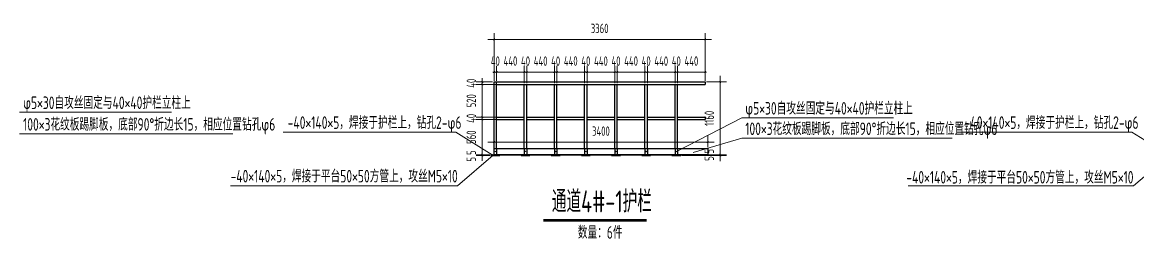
# Model space of a CAD drawing. Extents: x 498328 to 716449, y -893371 to -467753.
# Drawn here: x 565355 to 583107, y -857155 to -853703 of the extents above; entities that cross this region are included whole.
import ezdxf

# ---------------------------------------------------------------- set-up
doc = ezdxf.new("R2010")
doc.units = 0
doc.header["$LTSCALE"] = 1000
doc.header["$PDMODE"] = 35
doc.header["$PDSIZE"] = 20
doc.linetypes.add('2', pattern=[0.375, 0.25, -0.125])
doc.linetypes.add('CENTER', pattern=[2, 1.25, -0.25, 0.25, -0.25])
doc.layers.get('0').update_dxf_attribs({"linetype": 'CONTINUOUS'})
doc.layers.get('Defpoints').update_dxf_attribs({"linetype": 'CONTINUOUS'})
for name, color, linetype in [('01', 7, 'CONTINUOUS'), ('1轮廓实线层', 7, 'CONTINUOUS'), ('AXIS', 251, 'CENTER'), ('DIM', 3, 'CONTINUOUS'), ('PUB_TEXT', 7, 'CONTINUOUS'), ('SD_NAME_TOPC', 7, 'CONTINUOUS'), ('焊缝', 1, 'CONTINUOUS')]:
    doc.layers.add(name, color=color, linetype=linetype)
doc.styles.add('TSSD-REIN', font='tssdeng.shx', dxfattribs={"width": 0.7, "bigfont": 'tssdchn.shx'})
doc.styles.add('TSSD_DIMENSION', font='Tssdeng.shx', dxfattribs={"width": 0.7, "bigfont": 'hztxt.shx'})
doc.styles.add('TSSD_REIN', font='Tssdeng.shx', dxfattribs={"width": 0.7, "bigfont": 'hztxt.shx'})
doc.dimstyles.new('TSSD_100_100$0', dxfattribs={"dimtxt": 380, "dimasz": 100, "dimexe": 100, "dimexo": 250, "dimgap": 50, "dimtad": 1, "dimdec": 0, "dimzin": 0, "dimdsep": 46, "dimtxsty": 'TSSD_DIMENSION', "dimblk": 'ARCHTICK', "dimblk1": 'ARCHTICK', "dimblk2": 'ARCHTICK', "dimsah": 1, "dimcen": 0, "dimdle": 100, "dimclrt": 7, "dimadec": 0, "dimazin": 0, "dimtfac": 1, "dimtdec": 0, "dimtix": 1, "dimtmove": 2, "dimatfit": 3, "dimldrblk": 'ARCHTICK', "dimfxl": 0, "dimtolj": 1, "dimtzin": 0, "dimarcsym": 0})

# ---------------------------------------------------------------- blocks, each defined once
blk = doc.blocks.new('_ARCHTICK')
at = {"color": 0, "const_width": 0.4}
blk.add_lwpolyline([(-0.71, -0.71), (0.71, 0.71)], dxfattribs=at)
blk = doc.blocks.new('*D733')
at = {"layer": 'Defpoints', "color": 0, "transparency": 16777216}
for p in [(572676, -854695), (572860, -854655), (572904, -854695)]:
    blk.add_point(p, dxfattribs=at)
at = {"layer": 'DIM', "color": 0, "lineweight": 9, "transparency": 16777216}
for p, q in [((572840, -854655), (572576, -854655)), ((572884, -854695), (572576, -854695)), ((572676, -854655), (572676, -854635)), ((572676, -854655), (572676, -854695)), ((572676, -854695), (572676, -854715))]:
    blk.add_line(p, q, dxfattribs=at)
at = {"layer": 'DIM', "color": 0, "lineweight": 9, "transparency": 16777216, "xscale": 20, "yscale": 20, "zscale": 20}
for p, rotation in [((572676, -854655), 270), ((572676, -854695), 90)]:
    blk.add_blockref('_ARCHTICK', p, dxfattribs=dict(at, rotation=rotation))
at = {"layer": 'DIM', "color": 7, "lineweight": 20, "transparency": 16777216, "insert": (572501, -854675), "char_height": 150, "attachment_point": 5, "rotation": 90, "style": 'TSSD_DIMENSION'}
blk.add_mtext('\\A1;40', dxfattribs=at)
blk = doc.blocks.new('*D734')
at = {"layer": 'Defpoints', "color": 0, "transparency": 16777216}
for p in [(572904, -854695), (572676, -855215), (572904, -855215)]:
    blk.add_point(p, dxfattribs=at)
at = {"layer": 'DIM', "color": 0, "lineweight": 9, "transparency": 16777216}
for p, q in [((572884, -854695), (572576, -854695)), ((572676, -854595), (572676, -855315)), ((572884, -855215), (572576, -855215))]:
    blk.add_line(p, q, dxfattribs=at)
at = {"layer": 'DIM', "color": 0, "lineweight": 9, "transparency": 16777216, "xscale": 20, "yscale": 20, "zscale": 20}
for p, rotation in [((572676, -854695), 90), ((572676, -855215), 270)]:
    blk.add_blockref('_ARCHTICK', p, dxfattribs=dict(at, rotation=rotation))
at = {"layer": 'DIM', "color": 7, "lineweight": 20, "transparency": 16777216, "insert": (572501, -854955), "char_height": 150, "attachment_point": 5, "rotation": 90, "style": 'TSSD_DIMENSION'}
blk.add_mtext('\\A1;520', dxfattribs=at)
blk = doc.blocks.new('*D735')
at = {"layer": 'Defpoints', "color": 0, "transparency": 16777216}
for p in [(572676, -855255), (572904, -855215), (572904, -855255)]:
    blk.add_point(p, dxfattribs=at)
at = {"layer": 'DIM', "color": 0, "lineweight": 9, "transparency": 16777216}
for p, q in [((572884, -855215), (572576, -855215)), ((572884, -855255), (572576, -855255)), ((572676, -855215), (572676, -855195)), ((572676, -855215), (572676, -855255)), ((572676, -855255), (572676, -855275))]:
    blk.add_line(p, q, dxfattribs=at)
at = {"layer": 'DIM', "color": 0, "lineweight": 9, "transparency": 16777216, "xscale": 20, "yscale": 20, "zscale": 20}
for p, rotation in [((572676, -855215), 270), ((572676, -855255), 90)]:
    blk.add_blockref('_ARCHTICK', p, dxfattribs=dict(at, rotation=rotation))
at = {"layer": 'DIM', "color": 7, "lineweight": 20, "transparency": 16777216, "insert": (572501, -855235), "char_height": 150, "attachment_point": 5, "rotation": 90, "style": 'TSSD_DIMENSION'}
blk.add_mtext('\\A1;40', dxfattribs=at)
blk = doc.blocks.new('*D736')
at = {"layer": 'Defpoints', "color": 0, "transparency": 16777216}
for p in [(572904, -855255), (572676, -855815), (572814, -855815)]:
    blk.add_point(p, dxfattribs=at)
at = {"layer": 'DIM', "color": 0, "lineweight": 9, "transparency": 16777216}
for p, q in [((572884, -855255), (572576, -855255)), ((572676, -855155), (572676, -855915)), ((572794, -855815), (572576, -855815))]:
    blk.add_line(p, q, dxfattribs=at)
at = {"layer": 'DIM', "color": 0, "lineweight": 9, "transparency": 16777216, "xscale": 20, "yscale": 20, "zscale": 20}
for p, rotation in [((572676, -855255), 90), ((572676, -855815), 270)]:
    blk.add_blockref('_ARCHTICK', p, dxfattribs=dict(at, rotation=rotation))
at = {"layer": 'DIM', "color": 7, "lineweight": 20, "transparency": 16777216, "insert": (572501, -855535), "char_height": 150, "attachment_point": 5, "rotation": 90, "style": 'TSSD_DIMENSION'}
blk.add_mtext('\\A1;560', dxfattribs=at)
blk = doc.blocks.new('*D737')
at = {"layer": 'Defpoints', "color": 0, "transparency": 16777216}
for p in [(572676, -855820), (572814, -855815), (572814, -855820)]:
    blk.add_point(p, dxfattribs=at)
at = {"layer": 'DIM', "color": 0, "lineweight": 9, "transparency": 16777216}
for p, q in [((572794, -855815), (572576, -855815)), ((572794, -855820), (572576, -855820)), ((572676, -855815), (572676, -855795)), ((572676, -855815), (572676, -855820)), ((572676, -855820), (572676, -855840))]:
    blk.add_line(p, q, dxfattribs=at)
at = {"layer": 'DIM', "color": 0, "lineweight": 9, "transparency": 16777216, "xscale": 20, "yscale": 20, "zscale": 20}
for p, rotation in [((572676, -855815), 270), ((572676, -855820), 90)]:
    blk.add_blockref('_ARCHTICK', p, dxfattribs=dict(at, rotation=rotation))
at = {"layer": 'DIM', "color": 7, "lineweight": 20, "transparency": 16777216, "insert": (572501, -855781), "char_height": 150, "attachment_point": 5, "rotation": 90, "style": 'TSSD_DIMENSION'}
blk.add_mtext('\\A1;5', dxfattribs=at)
blk = doc.blocks.new('*D738')
at = {"layer": 'Defpoints', "color": 0, "transparency": 16777216}
for p in [(572676, -855825), (572814, -855820), (572814, -855825)]:
    blk.add_point(p, dxfattribs=at)
at = {"layer": 'DIM', "color": 0, "lineweight": 9, "transparency": 16777216}
for p, q in [((572794, -855820), (572576, -855820)), ((572794, -855825), (572576, -855825)), ((572676, -855820), (572676, -855800)), ((572676, -855820), (572676, -855825)), ((572676, -855825), (572676, -855845))]:
    blk.add_line(p, q, dxfattribs=at)
at = {"layer": 'DIM', "color": 0, "lineweight": 9, "transparency": 16777216, "xscale": 20, "yscale": 20, "zscale": 20}
for p, rotation in [((572676, -855820), 270), ((572676, -855825), 90)]:
    blk.add_blockref('_ARCHTICK', p, dxfattribs=dict(at, rotation=rotation))
at = {"layer": 'DIM', "color": 7, "lineweight": 20, "transparency": 16777216, "insert": (572501, -855887), "char_height": 150, "attachment_point": 5, "rotation": 90, "style": 'TSSD_DIMENSION'}
blk.add_mtext('\\A1;5', dxfattribs=at)
blk = doc.blocks.new('*D739')
at = {"layer": 'Defpoints', "color": 0, "transparency": 16777216}
for p in [(572904, -854497), (572864, -854655), (572904, -854655)]:
    blk.add_point(p, dxfattribs=at)
at = {"layer": 'DIM', "color": 0, "lineweight": 9, "transparency": 16777216}
for p, q in [((572864, -854497), (572844, -854497)), ((572864, -854635), (572864, -854397)), ((572864, -854497), (572904, -854497)), ((572904, -854635), (572904, -854397)), ((572904, -854497), (572924, -854497))]:
    blk.add_line(p, q, dxfattribs=at)
at = {"layer": 'DIM', "color": 0, "lineweight": 9, "transparency": 16777216, "xscale": 20, "yscale": 20, "zscale": 20}
blk.add_blockref('_ARCHTICK', (572864, -854497), dxfattribs=at)
at = {"layer": 'DIM', "color": 0, "lineweight": 9, "transparency": 16777216, "xscale": 20, "yscale": 20, "zscale": 20, "rotation": 180}
blk.add_blockref('_ARCHTICK', (572904, -854497), dxfattribs=at)
at = {"layer": 'DIM', "color": 7, "lineweight": 20, "transparency": 16777216, "insert": (572884, -854322), "char_height": 150, "attachment_point": 5, "style": 'TSSD_DIMENSION'}
blk.add_mtext('\\A1;40', dxfattribs=at)
blk = doc.blocks.new('*D740')
at = {"layer": 'Defpoints', "color": 0, "transparency": 16777216}
for p in [(573344, -854497), (572904, -854655), (573344, -854695)]:
    blk.add_point(p, dxfattribs=at)
at = {"layer": 'DIM', "color": 0, "lineweight": 9, "transparency": 16777216}
for p, q in [((572904, -854497), (572884, -854497)), ((572904, -854635), (572904, -854397)), ((572904, -854497), (573344, -854497)), ((573344, -854675), (573344, -854397)), ((573344, -854497), (573364, -854497))]:
    blk.add_line(p, q, dxfattribs=at)
at = {"layer": 'DIM', "color": 0, "lineweight": 9, "transparency": 16777216, "xscale": 20, "yscale": 20, "zscale": 20}
blk.add_blockref('_ARCHTICK', (572904, -854497), dxfattribs=at)
at = {"layer": 'DIM', "color": 0, "lineweight": 9, "transparency": 16777216, "xscale": 20, "yscale": 20, "zscale": 20, "rotation": 180}
blk.add_blockref('_ARCHTICK', (573344, -854497), dxfattribs=at)
at = {"layer": 'DIM', "color": 7, "lineweight": 20, "transparency": 16777216, "insert": (573124, -854322), "char_height": 150, "attachment_point": 5, "style": 'TSSD_DIMENSION'}
blk.add_mtext('\\A1;440', dxfattribs=at)
blk = doc.blocks.new('*D741')
at = {"layer": 'Defpoints', "color": 0, "transparency": 16777216}
for p in [(573384, -854497), (573344, -854695), (573384, -854695)]:
    blk.add_point(p, dxfattribs=at)
at = {"layer": 'DIM', "color": 0, "lineweight": 9, "transparency": 16777216}
for p, q in [((573344, -854497), (573324, -854497)), ((573344, -854675), (573344, -854397)), ((573344, -854497), (573384, -854497)), ((573384, -854675), (573384, -854397)), ((573384, -854497), (573404, -854497))]:
    blk.add_line(p, q, dxfattribs=at)
at = {"layer": 'DIM', "color": 0, "lineweight": 9, "transparency": 16777216, "xscale": 20, "yscale": 20, "zscale": 20}
blk.add_blockref('_ARCHTICK', (573344, -854497), dxfattribs=at)
at = {"layer": 'DIM', "color": 0, "lineweight": 9, "transparency": 16777216, "xscale": 20, "yscale": 20, "zscale": 20, "rotation": 180}
blk.add_blockref('_ARCHTICK', (573384, -854497), dxfattribs=at)
at = {"layer": 'DIM', "color": 7, "lineweight": 20, "transparency": 16777216, "insert": (573364, -854322), "char_height": 150, "attachment_point": 5, "style": 'TSSD_DIMENSION'}
blk.add_mtext('\\A1;40', dxfattribs=at)
blk = doc.blocks.new('*D742')
at = {"layer": 'Defpoints', "color": 0, "transparency": 16777216}
for p in [(573824, -854497), (573384, -854695), (573824, -854695)]:
    blk.add_point(p, dxfattribs=at)
at = {"layer": 'DIM', "color": 0, "lineweight": 9, "transparency": 16777216}
for p, q in [((573384, -854497), (573364, -854497)), ((573384, -854675), (573384, -854397)), ((573384, -854497), (573824, -854497)), ((573824, -854675), (573824, -854397)), ((573824, -854497), (573844, -854497))]:
    blk.add_line(p, q, dxfattribs=at)
at = {"layer": 'DIM', "color": 0, "lineweight": 9, "transparency": 16777216, "xscale": 20, "yscale": 20, "zscale": 20}
blk.add_blockref('_ARCHTICK', (573384, -854497), dxfattribs=at)
at = {"layer": 'DIM', "color": 0, "lineweight": 9, "transparency": 16777216, "xscale": 20, "yscale": 20, "zscale": 20, "rotation": 180}
blk.add_blockref('_ARCHTICK', (573824, -854497), dxfattribs=at)
at = {"layer": 'DIM', "color": 7, "lineweight": 20, "transparency": 16777216, "insert": (573604, -854322), "char_height": 150, "attachment_point": 5, "style": 'TSSD_DIMENSION'}
blk.add_mtext('\\A1;440', dxfattribs=at)
blk = doc.blocks.new('*D743')
at = {"layer": 'Defpoints', "color": 0, "transparency": 16777216}
for p in [(573864, -854497), (573824, -854695), (573864, -854695)]:
    blk.add_point(p, dxfattribs=at)
at = {"layer": 'DIM', "color": 0, "lineweight": 9, "transparency": 16777216}
for p, q in [((573824, -854497), (573804, -854497)), ((573824, -854675), (573824, -854397)), ((573824, -854497), (573864, -854497)), ((573864, -854675), (573864, -854397)), ((573864, -854497), (573884, -854497))]:
    blk.add_line(p, q, dxfattribs=at)
at = {"layer": 'DIM', "color": 0, "lineweight": 9, "transparency": 16777216, "xscale": 20, "yscale": 20, "zscale": 20}
blk.add_blockref('_ARCHTICK', (573824, -854497), dxfattribs=at)
at = {"layer": 'DIM', "color": 0, "lineweight": 9, "transparency": 16777216, "xscale": 20, "yscale": 20, "zscale": 20, "rotation": 180}
blk.add_blockref('_ARCHTICK', (573864, -854497), dxfattribs=at)
at = {"layer": 'DIM', "color": 7, "lineweight": 20, "transparency": 16777216, "insert": (573844, -854322), "char_height": 150, "attachment_point": 5, "style": 'TSSD_DIMENSION'}
blk.add_mtext('\\A1;40', dxfattribs=at)
blk = doc.blocks.new('*D744')
at = {"layer": 'Defpoints', "color": 0, "transparency": 16777216}
for p in [(574304, -854497), (573864, -854695), (574304, -854695)]:
    blk.add_point(p, dxfattribs=at)
at = {"layer": 'DIM', "color": 0, "lineweight": 9, "transparency": 16777216}
for p, q in [((573864, -854497), (573844, -854497)), ((573864, -854675), (573864, -854397)), ((573864, -854497), (574304, -854497)), ((574304, -854675), (574304, -854397)), ((574304, -854497), (574324, -854497))]:
    blk.add_line(p, q, dxfattribs=at)
at = {"layer": 'DIM', "color": 0, "lineweight": 9, "transparency": 16777216, "xscale": 20, "yscale": 20, "zscale": 20}
blk.add_blockref('_ARCHTICK', (573864, -854497), dxfattribs=at)
at = {"layer": 'DIM', "color": 0, "lineweight": 9, "transparency": 16777216, "xscale": 20, "yscale": 20, "zscale": 20, "rotation": 180}
blk.add_blockref('_ARCHTICK', (574304, -854497), dxfattribs=at)
at = {"layer": 'DIM', "color": 7, "lineweight": 20, "transparency": 16777216, "insert": (574084, -854322), "char_height": 150, "attachment_point": 5, "style": 'TSSD_DIMENSION'}
blk.add_mtext('\\A1;440', dxfattribs=at)
blk = doc.blocks.new('*D745')
at = {"layer": 'Defpoints', "color": 0, "transparency": 16777216}
for p in [(574344, -854497), (574304, -854695), (574344, -854695)]:
    blk.add_point(p, dxfattribs=at)
at = {"layer": 'DIM', "color": 0, "lineweight": 9, "transparency": 16777216}
for p, q in [((574304, -854497), (574284, -854497)), ((574304, -854675), (574304, -854397)), ((574304, -854497), (574344, -854497)), ((574344, -854675), (574344, -854397)), ((574344, -854497), (574364, -854497))]:
    blk.add_line(p, q, dxfattribs=at)
at = {"layer": 'DIM', "color": 0, "lineweight": 9, "transparency": 16777216, "xscale": 20, "yscale": 20, "zscale": 20}
blk.add_blockref('_ARCHTICK', (574304, -854497), dxfattribs=at)
at = {"layer": 'DIM', "color": 0, "lineweight": 9, "transparency": 16777216, "xscale": 20, "yscale": 20, "zscale": 20, "rotation": 180}
blk.add_blockref('_ARCHTICK', (574344, -854497), dxfattribs=at)
at = {"layer": 'DIM', "color": 7, "lineweight": 20, "transparency": 16777216, "insert": (574324, -854322), "char_height": 150, "attachment_point": 5, "style": 'TSSD_DIMENSION'}
blk.add_mtext('\\A1;40', dxfattribs=at)
blk = doc.blocks.new('*D746')
at = {"layer": 'Defpoints', "color": 0, "transparency": 16777216}
for p in [(574784, -854497), (574344, -854695), (574784, -854695)]:
    blk.add_point(p, dxfattribs=at)
at = {"layer": 'DIM', "color": 0, "lineweight": 9, "transparency": 16777216}
for p, q in [((574344, -854497), (574324, -854497)), ((574344, -854675), (574344, -854397)), ((574344, -854497), (574784, -854497)), ((574784, -854675), (574784, -854397)), ((574784, -854497), (574804, -854497))]:
    blk.add_line(p, q, dxfattribs=at)
at = {"layer": 'DIM', "color": 0, "lineweight": 9, "transparency": 16777216, "xscale": 20, "yscale": 20, "zscale": 20}
blk.add_blockref('_ARCHTICK', (574344, -854497), dxfattribs=at)
at = {"layer": 'DIM', "color": 0, "lineweight": 9, "transparency": 16777216, "xscale": 20, "yscale": 20, "zscale": 20, "rotation": 180}
blk.add_blockref('_ARCHTICK', (574784, -854497), dxfattribs=at)
at = {"layer": 'DIM', "color": 7, "lineweight": 20, "transparency": 16777216, "insert": (574564, -854322), "char_height": 150, "attachment_point": 5, "style": 'TSSD_DIMENSION'}
blk.add_mtext('\\A1;440', dxfattribs=at)
blk = doc.blocks.new('*D747')
at = {"layer": 'Defpoints', "color": 0, "transparency": 16777216}
for p in [(574824, -854497), (574784, -854695), (574824, -854695)]:
    blk.add_point(p, dxfattribs=at)
at = {"layer": 'DIM', "color": 0, "lineweight": 9, "transparency": 16777216}
for p, q in [((574784, -854497), (574764, -854497)), ((574784, -854675), (574784, -854397)), ((574784, -854497), (574824, -854497)), ((574824, -854675), (574824, -854397)), ((574824, -854497), (574844, -854497))]:
    blk.add_line(p, q, dxfattribs=at)
at = {"layer": 'DIM', "color": 0, "lineweight": 9, "transparency": 16777216, "xscale": 20, "yscale": 20, "zscale": 20}
blk.add_blockref('_ARCHTICK', (574784, -854497), dxfattribs=at)
at = {"layer": 'DIM', "color": 0, "lineweight": 9, "transparency": 16777216, "xscale": 20, "yscale": 20, "zscale": 20, "rotation": 180}
blk.add_blockref('_ARCHTICK', (574824, -854497), dxfattribs=at)
at = {"layer": 'DIM', "color": 7, "lineweight": 20, "transparency": 16777216, "insert": (574804, -854322), "char_height": 150, "attachment_point": 5, "style": 'TSSD_DIMENSION'}
blk.add_mtext('\\A1;40', dxfattribs=at)
blk = doc.blocks.new('*D748')
at = {"layer": 'Defpoints', "color": 0, "transparency": 16777216}
for p in [(575264, -854497), (574824, -854695), (575264, -854695)]:
    blk.add_point(p, dxfattribs=at)
at = {"layer": 'DIM', "color": 0, "lineweight": 9, "transparency": 16777216}
for p, q in [((574824, -854497), (574804, -854497)), ((574824, -854675), (574824, -854397)), ((574824, -854497), (575264, -854497)), ((575264, -854675), (575264, -854397)), ((575264, -854497), (575284, -854497))]:
    blk.add_line(p, q, dxfattribs=at)
at = {"layer": 'DIM', "color": 0, "lineweight": 9, "transparency": 16777216, "xscale": 20, "yscale": 20, "zscale": 20}
blk.add_blockref('_ARCHTICK', (574824, -854497), dxfattribs=at)
at = {"layer": 'DIM', "color": 0, "lineweight": 9, "transparency": 16777216, "xscale": 20, "yscale": 20, "zscale": 20, "rotation": 180}
blk.add_blockref('_ARCHTICK', (575264, -854497), dxfattribs=at)
at = {"layer": 'DIM', "color": 7, "lineweight": 20, "transparency": 16777216, "insert": (575044, -854322), "char_height": 150, "attachment_point": 5, "style": 'TSSD_DIMENSION'}
blk.add_mtext('\\A1;440', dxfattribs=at)
blk = doc.blocks.new('*D749')
at = {"layer": 'Defpoints', "color": 0, "transparency": 16777216}
for p in [(575304, -854497), (575264, -854695), (575304, -854695)]:
    blk.add_point(p, dxfattribs=at)
at = {"layer": 'DIM', "color": 0, "lineweight": 9, "transparency": 16777216}
for p, q in [((575264, -854497), (575244, -854497)), ((575264, -854675), (575264, -854397)), ((575264, -854497), (575304, -854497)), ((575304, -854675), (575304, -854397)), ((575304, -854497), (575324, -854497))]:
    blk.add_line(p, q, dxfattribs=at)
at = {"layer": 'DIM', "color": 0, "lineweight": 9, "transparency": 16777216, "xscale": 20, "yscale": 20, "zscale": 20}
blk.add_blockref('_ARCHTICK', (575264, -854497), dxfattribs=at)
at = {"layer": 'DIM', "color": 0, "lineweight": 9, "transparency": 16777216, "xscale": 20, "yscale": 20, "zscale": 20, "rotation": 180}
blk.add_blockref('_ARCHTICK', (575304, -854497), dxfattribs=at)
at = {"layer": 'DIM', "color": 7, "lineweight": 20, "transparency": 16777216, "insert": (575284, -854322), "char_height": 150, "attachment_point": 5, "style": 'TSSD_DIMENSION'}
blk.add_mtext('\\A1;40', dxfattribs=at)
blk = doc.blocks.new('*D750')
at = {"layer": 'Defpoints', "color": 0, "transparency": 16777216}
for p in [(575744, -854497), (575304, -854695), (575744, -854695)]:
    blk.add_point(p, dxfattribs=at)
at = {"layer": 'DIM', "color": 0, "lineweight": 9, "transparency": 16777216}
for p, q in [((575304, -854497), (575284, -854497)), ((575304, -854675), (575304, -854397)), ((575304, -854497), (575744, -854497)), ((575744, -854675), (575744, -854397)), ((575744, -854497), (575764, -854497))]:
    blk.add_line(p, q, dxfattribs=at)
at = {"layer": 'DIM', "color": 0, "lineweight": 9, "transparency": 16777216, "xscale": 20, "yscale": 20, "zscale": 20}
blk.add_blockref('_ARCHTICK', (575304, -854497), dxfattribs=at)
at = {"layer": 'DIM', "color": 0, "lineweight": 9, "transparency": 16777216, "xscale": 20, "yscale": 20, "zscale": 20, "rotation": 180}
blk.add_blockref('_ARCHTICK', (575744, -854497), dxfattribs=at)
at = {"layer": 'DIM', "color": 7, "lineweight": 20, "transparency": 16777216, "insert": (575524, -854322), "char_height": 150, "attachment_point": 5, "style": 'TSSD_DIMENSION'}
blk.add_mtext('\\A1;440', dxfattribs=at)
blk = doc.blocks.new('*D751')
at = {"layer": 'Defpoints', "color": 0, "transparency": 16777216}
for p in [(575784, -854497), (575744, -854695), (575784, -854695)]:
    blk.add_point(p, dxfattribs=at)
at = {"layer": 'DIM', "color": 0, "lineweight": 9, "transparency": 16777216}
for p, q in [((575744, -854497), (575724, -854497)), ((575744, -854675), (575744, -854397)), ((575744, -854497), (575784, -854497)), ((575784, -854675), (575784, -854397)), ((575784, -854497), (575804, -854497))]:
    blk.add_line(p, q, dxfattribs=at)
at = {"layer": 'DIM', "color": 0, "lineweight": 9, "transparency": 16777216, "xscale": 20, "yscale": 20, "zscale": 20}
blk.add_blockref('_ARCHTICK', (575744, -854497), dxfattribs=at)
at = {"layer": 'DIM', "color": 0, "lineweight": 9, "transparency": 16777216, "xscale": 20, "yscale": 20, "zscale": 20, "rotation": 180}
blk.add_blockref('_ARCHTICK', (575784, -854497), dxfattribs=at)
at = {"layer": 'DIM', "color": 7, "lineweight": 20, "transparency": 16777216, "insert": (575764, -854322), "char_height": 150, "attachment_point": 5, "style": 'TSSD_DIMENSION'}
blk.add_mtext('\\A1;40', dxfattribs=at)
blk = doc.blocks.new('*D752')
at = {"layer": 'Defpoints', "color": 0, "transparency": 16777216}
for p in [(576224, -854497), (575784, -854695), (576224, -854655)]:
    blk.add_point(p, dxfattribs=at)
at = {"layer": 'DIM', "color": 0, "lineweight": 9, "transparency": 16777216}
for p, q in [((575784, -854497), (575764, -854497)), ((575784, -854675), (575784, -854397)), ((575784, -854497), (576224, -854497)), ((576224, -854635), (576224, -854397)), ((576224, -854497), (576244, -854497))]:
    blk.add_line(p, q, dxfattribs=at)
at = {"layer": 'DIM', "color": 0, "lineweight": 9, "transparency": 16777216, "xscale": 20, "yscale": 20, "zscale": 20}
blk.add_blockref('_ARCHTICK', (575784, -854497), dxfattribs=at)
at = {"layer": 'DIM', "color": 0, "lineweight": 9, "transparency": 16777216, "xscale": 20, "yscale": 20, "zscale": 20, "rotation": 180}
blk.add_blockref('_ARCHTICK', (576224, -854497), dxfattribs=at)
at = {"layer": 'DIM', "color": 7, "lineweight": 20, "transparency": 16777216, "insert": (576004, -854322), "char_height": 150, "attachment_point": 5, "style": 'TSSD_DIMENSION'}
blk.add_mtext('\\A1;440', dxfattribs=at)
blk = doc.blocks.new('*D753')
at = {"layer": 'Defpoints', "color": 0, "transparency": 16777216}
for p in [(576224, -854655), (575834, -855816), (576463, -855816)]:
    blk.add_point(p, dxfattribs=at)
at = {"layer": 'DIM', "color": 0, "lineweight": 9, "transparency": 16777216}
for p, q in [((576244, -854655), (576563, -854655)), ((576463, -854555), (576463, -855916)), ((575854, -855816), (576563, -855816))]:
    blk.add_line(p, q, dxfattribs=at)
at = {"layer": 'DIM', "color": 0, "lineweight": 9, "transparency": 16777216, "xscale": 20, "yscale": 20, "zscale": 20}
for p, rotation in [((576463, -854655), 90), ((576463, -855816), 270)]:
    blk.add_blockref('_ARCHTICK', p, dxfattribs=dict(at, rotation=rotation))
at = {"layer": 'DIM', "color": 7, "lineweight": 20, "transparency": 16777216, "insert": (576288, -855235), "char_height": 150, "attachment_point": 5, "rotation": 90, "style": 'TSSD_DIMENSION'}
blk.add_mtext('\\A1;1160', dxfattribs=at)
blk = doc.blocks.new('*D754')
at = {"layer": 'Defpoints', "color": 0, "transparency": 16777216}
for p in [(575834, -855816), (575834, -855821), (576463, -855821)]:
    blk.add_point(p, dxfattribs=at)
at = {"layer": 'DIM', "color": 0, "lineweight": 9, "transparency": 16777216}
for p, q in [((575854, -855816), (576563, -855816)), ((575854, -855821), (576563, -855821)), ((576463, -855816), (576463, -855796)), ((576463, -855816), (576463, -855821)), ((576463, -855821), (576463, -855841))]:
    blk.add_line(p, q, dxfattribs=at)
at = {"layer": 'DIM', "color": 0, "lineweight": 9, "transparency": 16777216, "xscale": 20, "yscale": 20, "zscale": 20}
for p, rotation in [((576463, -855816), 270), ((576463, -855821), 90)]:
    blk.add_blockref('_ARCHTICK', p, dxfattribs=dict(at, rotation=rotation))
at = {"layer": 'DIM', "color": 7, "lineweight": 20, "transparency": 16777216, "insert": (576288, -855760), "char_height": 150, "attachment_point": 5, "rotation": 90, "style": 'TSSD_DIMENSION'}
blk.add_mtext('\\A1;5', dxfattribs=at)
blk = doc.blocks.new('*D755')
at = {"layer": 'Defpoints', "color": 0, "transparency": 16777216}
for p in [(575834, -855821), (575834, -855826), (576463, -855826)]:
    blk.add_point(p, dxfattribs=at)
at = {"layer": 'DIM', "color": 0, "lineweight": 9, "transparency": 16777216}
for p, q in [((575854, -855821), (576563, -855821)), ((575854, -855826), (576563, -855826)), ((576463, -855821), (576463, -855801)), ((576463, -855821), (576463, -855826)), ((576463, -855826), (576463, -855846))]:
    blk.add_line(p, q, dxfattribs=at)
at = {"layer": 'DIM', "color": 0, "lineweight": 9, "transparency": 16777216, "xscale": 20, "yscale": 20, "zscale": 20}
for p, rotation in [((576463, -855821), 270), ((576463, -855826), 90)]:
    blk.add_blockref('_ARCHTICK', p, dxfattribs=dict(at, rotation=rotation))
at = {"layer": 'DIM', "color": 7, "lineweight": 20, "transparency": 16777216, "insert": (576288, -855875), "char_height": 150, "attachment_point": 5, "rotation": 90, "style": 'TSSD_DIMENSION'}
blk.add_mtext('\\A1;5', dxfattribs=at)
blk = doc.blocks.new('*D780')
at = {"layer": 'Defpoints', "color": 0, "transparency": 16777216}
for p in [(576224, -853976), (572864, -854655), (576224, -854655)]:
    blk.add_point(p, dxfattribs=at)
at = {"layer": 'DIM', "color": 0, "lineweight": 9, "transparency": 16777216}
for p, q in [((572764, -853976), (576324, -853976)), ((572864, -854635), (572864, -853876)), ((576224, -854635), (576224, -853876))]:
    blk.add_line(p, q, dxfattribs=at)
at = {"layer": 'DIM', "color": 0, "lineweight": 9, "transparency": 16777216, "xscale": 20, "yscale": 20, "zscale": 20, "rotation": 180}
blk.add_blockref('_ARCHTICK', (572864, -853976), dxfattribs=at)
at = {"layer": 'DIM', "color": 0, "lineweight": 9, "transparency": 16777216, "xscale": 20, "yscale": 20, "zscale": 20}
blk.add_blockref('_ARCHTICK', (576224, -853976), dxfattribs=at)
at = {"layer": 'DIM', "color": 7, "lineweight": 20, "transparency": 16777216, "insert": (574544, -853801), "char_height": 150, "attachment_point": 5, "style": 'TSSD_DIMENSION'}
blk.add_mtext('\\A1;3360', dxfattribs=at)
blk = doc.blocks.new('*D833')
at = {"layer": 'Defpoints', "color": 0, "transparency": 16777216}
for p in [(572864, -855715), (576264, -855614), (576264, -855715)]:
    blk.add_point(p, dxfattribs=at)
at = {"layer": 'DIM', "color": 0, "lineweight": 9, "transparency": 16777216}
for p, q in [((572864, -855695), (572864, -855514)), ((576264, -855695), (576264, -855514)), ((572764, -855614), (576364, -855614))]:
    blk.add_line(p, q, dxfattribs=at)
at = {"layer": 'DIM', "color": 0, "lineweight": 9, "transparency": 16777216, "xscale": 20, "yscale": 20, "zscale": 20, "rotation": 180}
blk.add_blockref('_ARCHTICK', (572864, -855614), dxfattribs=at)
at = {"layer": 'DIM', "color": 0, "lineweight": 9, "transparency": 16777216, "xscale": 20, "yscale": 20, "zscale": 20}
blk.add_blockref('_ARCHTICK', (576264, -855614), dxfattribs=at)
at = {"layer": 'DIM', "color": 7, "lineweight": 20, "transparency": 16777216, "insert": (574564, -855439), "char_height": 150, "attachment_point": 5, "style": 'TSSD_DIMENSION'}
blk.add_mtext('\\A1;3400', dxfattribs=at)

msp = doc.modelspace()

# ---------------------------------------------------------------- linework, layer by layer
at = {"layer": '01', "color": 8, "lineweight": 9}
for p, q in [((565311, -855139.1), (567727.6, -855139.1)), ((576804.1, -855228), (575767, -855765.1)), ((576804.1, -855228), (579218.5, -855228)), ((565311, -855483.7), (568704.3, -855483.7)), ((569504.9, -855455.7), (572252.5, -855455.7)), ((572252.5, -855455.7), (572834.3, -855814.8)), ((576804.1, -855553.8), (576032.7, -855777.9)), ((576804.1, -855553.8), (580153.8, -855553.8)), ((580313.5, -855455.7), (583012.1, -855455.7)), ((583012.1, -855455.7), (583594, -855814.8)), ((572278.8, -856313.5), (572850.1, -855824.9)), ((583038.5, -856313.5), (583609.7, -855824.9)), ((568670.5, -856313.5), (572278.8, -856313.5)), ((579452.6, -856313.5), (583038.5, -856313.5))]:
    msp.add_line(p, q, dxfattribs=at)
at = {"layer": '1轮廓实线层', "color": 8, "linetype": '2', "ltscale": 0.05}
for p, q in [((572904.3, -855715.1), (572904.3, -855812.1)), ((573344.4, -855715), (573344.4, -855812)), ((573384.4, -855715), (573384.4, -855812)), ((573824.4, -855715.1), (573824.4, -855812.1)), ((573864.4, -855715.1), (573864.4, -855812.1)), ((574304.4, -855715.1), (574304.4, -855812.1)), ((574344.4, -855715.1), (574344.4, -855812.1)), ((574784.4, -855715.1), (574784.4, -855812.1)), ((574824.4, -855715.1), (574824.4, -855812.1)), ((575264.4, -855715.1), (575264.4, -855812.1)), ((575304.4, -855715.1), (575304.4, -855812.1)), ((575744.4, -855715.1), (575744.4, -855812.1)), ((575784.4, -855715.1), (575784.4, -855812.1))]:
    msp.add_line(p, q, dxfattribs=at)
at = {"layer": 'AXIS', "lineweight": 20}
for p, q in [((572834.3, -855835.3), (572834.3, -855804.3)), ((572934.4, -855835.2), (572934.4, -855804.2)), ((573314.3, -855835.3), (573314.3, -855804.3)), ((573414.4, -855835.2), (573414.4, -855804.2)), ((573794.3, -855835.3), (573794.3, -855804.3)), ((573894.4, -855835.2), (573894.4, -855804.2)), ((574274.3, -855835.3), (574274.3, -855804.3)), ((574374.4, -855835.2), (574374.4, -855804.2)), ((574754.4, -855835.3), (574754.4, -855804.3)), ((574854.4, -855835.2), (574854.4, -855804.2)), ((575234.4, -855835.3), (575234.4, -855804.3)), ((575334.4, -855835.2), (575334.4, -855804.2)), ((575714.4, -855835.3), (575714.4, -855804.3)), ((575814.4, -855835.2), (575814.4, -855804.2))]:
    msp.add_line(p, q, dxfattribs=at)
at = {"layer": 'SD_NAME_TOPC', "const_width": 40}
msp.add_lwpolyline([(573646, -856862.2), (575290, -856862.2)], dxfattribs=at)
at = {"layer": '焊缝', "color": 0}
for p, q in [((572864.3, -854655.2), (576224.4, -854655.2)), ((572864.3, -855815), (572864.3, -854655.2)), ((572904.3, -855715), (572904.3, -854655.2)), ((572904.3, -854695.2), (576224.4, -854695.2)), ((573344.4, -855715), (573344.4, -854695.2)), ((573384.4, -855715), (573384.4, -854695.2)), ((573824.4, -855715), (573824.4, -854695.2)), ((573864.4, -855715), (573864.4, -854695.2)), ((574304.4, -855715), (574304.4, -854695.2)), ((574344.4, -855715), (574344.4, -854695.2)), ((574784.4, -855715), (574784.4, -854695.2)), ((574824.4, -855715), (574824.4, -854695.2)), ((575264.4, -855715), (575264.4, -854695.2)), ((575304.4, -855715), (575304.4, -854695.2)), ((575744.4, -855715), (575744.4, -854695.2)), ((575784.4, -855715), (575784.4, -854695.2)), ((572814.3, -855815), (572954.3, -855815)), ((572814.3, -855815), (572814.3, -855825)), ((572814.3, -855820), (572954.3, -855820)), ((572814.3, -855825), (572954.3, -855825)), ((572954.3, -855815), (572954.3, -855825)), ((573294.4, -855815), (573434.4, -855815)), ((573294.4, -855815), (573294.4, -855825)), ((573294.4, -855820), (573434.4, -855820)), ((573294.4, -855825), (573434.4, -855825)), ((573434.4, -855815), (573434.4, -855825)), ((573774.4, -855815), (573914.4, -855815)), ((573774.4, -855815), (573774.4, -855825)), ((573774.4, -855820), (573914.4, -855820)), ((573774.4, -855825), (573914.4, -855825)), ((573914.4, -855815), (573914.4, -855825)), ((574254.4, -855815), (574394.4, -855815)), ((574254.4, -855815), (574254.4, -855825)), ((574254.4, -855820), (574394.4, -855820)), ((574254.4, -855825), (574394.4, -855825)), ((574394.4, -855815), (574394.4, -855825)), ((574734.4, -855815), (574874.4, -855815)), ((574734.4, -855815), (574734.4, -855825)), ((574734.4, -855820), (574874.4, -855820)), ((574734.4, -855825), (574874.4, -855825)), ((574874.4, -855815), (574874.4, -855825)), ((575214.4, -855815), (575354.4, -855815)), ((575214.4, -855815), (575214.4, -855825)), ((575214.4, -855820), (575354.4, -855820)), ((575214.4, -855825), (575354.4, -855825)), ((575354.4, -855815), (575354.4, -855825)), ((575694.4, -855815), (575834.4, -855815)), ((575694.4, -855815), (575694.4, -855825)), ((575694.4, -855820), (575834.4, -855820)), ((575694.4, -855825), (575834.4, -855825)), ((575834.4, -855815), (575834.4, -855825))]:
    msp.add_line(p, q, dxfattribs=at)
at = {"layer": '焊缝', "color": 7, "true_color": 0xffffff}
for p, q in [((576224.4, -854655.2), (576224.4, -854695.2)), ((572904.3, -855215.1), (573344.4, -855215.1)), ((572904.3, -855255.1), (573344.4, -855255.1)), ((573384.4, -855215.1), (573824.4, -855215.1)), ((573384.4, -855255.1), (573824.4, -855255.1)), ((573864.4, -855215.1), (574304.4, -855215.1)), ((573864.4, -855255.1), (574304.4, -855255.1)), ((574344.4, -855215.1), (574784.4, -855215.1)), ((574344.4, -855255.1), (574784.4, -855255.1)), ((574824.4, -855215.1), (575264.4, -855215.1)), ((574824.4, -855255.1), (575264.4, -855255.1)), ((575304.4, -855215.1), (575744.4, -855215.1)), ((575304.4, -855255.1), (575744.4, -855255.1)), ((575784.4, -855215.1), (576224.4, -855215.1)), ((575784.4, -855255.1), (576224.4, -855255.1)), ((576224.4, -855215.1), (576224.4, -855255.1)), ((572864.3, -855715), (576264.4, -855715)), ((576264.4, -855715), (576264.4, -855815)), ((572864.3, -855812), (576264.4, -855812)), ((572864.3, -855815), (576264.4, -855815))]:
    msp.add_line(p, q, dxfattribs=at)
at = {"layer": '焊缝', "color": 0, "const_width": 6}
for points in [[(572834.3, -855815), (572834.3, -855825)], [(572934.4, -855815), (572934.4, -855825)], [(573314.3, -855815), (573314.3, -855825)], [(573414.4, -855815), (573414.4, -855825)], [(573794.3, -855815), (573794.3, -855825)], [(573894.4, -855815), (573894.4, -855825)], [(574274.3, -855815), (574274.3, -855825)], [(574374.4, -855815), (574374.4, -855825)], [(574754.4, -855815), (574754.4, -855825)], [(574854.4, -855815), (574854.4, -855825)], [(575234.4, -855815), (575234.4, -855825)], [(575334.4, -855815), (575334.4, -855825)], [(575714.4, -855815), (575714.4, -855825)], [(575814.4, -855815), (575814.4, -855825)]]:
    msp.add_lwpolyline(points, dxfattribs=at)
at = {"layer": '焊缝', "color": 7, "true_color": 0xffffff}
for centre in [(572884.3, -855763.6), (573364.4, -855763.5), (573844.4, -855763.6), (574324.4, -855763.6), (574804.4, -855763.6), (575284.4, -855763.6), (575764.4, -855763.6)]:
    msp.add_circle(centre, 3, dxfattribs=at)

# ---------------------------------------------------------------- texts
at = {"layer": 'PUB_TEXT', "lineweight": 15, "width": 0.7}
for s, height, style, p in [('φ5×30自攻丝固定与40×40护栏立柱上', 200, 'TSSD_REIN', (565367.7, -855086.4)), ('φ5×30自攻丝固定与40×40护栏立柱上', 200, 'TSSD_REIN', (576860.8, -855175.3)), ('100×3花纹板踢脚板，底部90°折边长15，相应位置钻孔φ6', 200, 'TSSD_REIN', (565367.7, -855431.1)), ('-40×140×5，焊接于护栏上，钻孔2-φ6', 200, 'TSSD_REIN', (569578.9, -855403.1)), ('-40×140×5，焊接于护栏上，钻孔2-φ6', 200, 'TSSD_REIN', (580354.1, -855403.1)), ('100×3花纹板踢脚板，底部90°折边长15，相应位置钻孔φ6', 200, 'TSSD_REIN', (576860.8, -855501.1)), ('-40×140×5，焊接于平台50×50方管上，攻丝M5×10', 200, 'TSSD_REIN', (568669.8, -856256.9)), ('-40×140×5，焊接于平台50×50方管上，攻丝M5×10', 200, 'TSSD_REIN', (579424.5, -856275)), ('通道4#-1护栏', 350, 'TSSD-REIN', (573782.5, -856735.4)), ('数量：6件', 200, 'TSSD-REIN', (574196.5, -857154.4))]:
    msp.add_text(s, height=height, dxfattribs=dict(at, style=style)).set_placement(p)

# ---------------------------------------------------------------- dimensions: what is measured, and where the dimension line sits
at = {"layer": 'DIM', "lineweight": 20}
for base, p1, p2, picture, middle in [((576224.4, -853976.2), (572864.3, -854655.2), (576224.4, -854655.2), '*D780', (574544.4, -853801.2)), ((572904.3, -854497.3), (572864.3, -854655.2), (572904.3, -854655.2), '*D739', (572884.3, -854322.3)), ((573344.4, -854497.3), (572904.3, -854655.2), (573344.4, -854695.2), '*D740', (573124.4, -854322.3)), ((573384.4, -854497.3), (573344.4, -854695.2), (573384.4, -854695.2), '*D741', (573364.4, -854322.3)), ((573824.4, -854497.3), (573384.4, -854695.2), (573824.4, -854695.2), '*D742', (573604.4, -854322.3)), ((573864.4, -854497.3), (573824.4, -854695.2), (573864.4, -854695.2), '*D743', (573844.4, -854322.3)), ((574304.4, -854497.3), (573864.4, -854695.2), (574304.4, -854695.2), '*D744', (574084.4, -854322.3)), ((574344.4, -854497.3), (574304.4, -854695.2), (574344.4, -854695.2), '*D745', (574324.4, -854322.3)), ((574784.4, -854497.3), (574344.4, -854695.2), (574784.4, -854695.2), '*D746', (574564.4, -854322.3)), ((574824.4, -854497.3), (574784.4, -854695.2), (574824.4, -854695.2), '*D747', (574804.4, -854322.3)), ((575264.4, -854497.3), (574824.4, -854695.2), (575264.4, -854695.2), '*D748', (575044.4, -854322.3)), ((575304.4, -854497.3), (575264.4, -854695.2), (575304.4, -854695.2), '*D749', (575284.4, -854322.3)), ((575744.4, -854497.3), (575304.4, -854695.2), (575744.4, -854695.2), '*D750', (575524.4, -854322.3)), ((575784.4, -854497.3), (575744.4, -854695.2), (575784.4, -854695.2), '*D751', (575764.4, -854322.3)), ((576224.4, -854497.3), (575784.4, -854695.2), (576224.4, -854655.2), '*D752', (576004.4, -854322.3)), ((576264.4, -855614.2), (572864.3, -855715), (576264.4, -855715), '*D833', (574564.4, -855439.2))]:
    dim = msp.add_linear_dim(base=base, p1=p1, p2=p2, dimstyle='TSSD_100_100$0', override={"dimtxt": 150, "dimasz": 20, "dimexo": 20, "dimgap": 100, "dimsah": 0, "dimatfit": 0, "dimlwd": 9, "dimlwe": 9}, dxfattribs=at)
    dim.commit()
    dim.dimension.update_dxf_attribs({"geometry": picture, "text_midpoint": middle})
for base, p1, p2, picture, middle in [((572676.1, -854695.2), (572860, -854655.2), (572904.3, -854695.2), '*D733', (572501.1, -854675.2)), ((572676.1, -855215.2), (572904.3, -854695.2), (572904.3, -855215.2), '*D734', (572501.1, -854955.2)), ((576463.3662, -855815.667), (576224.4206, -854655.1719), (575834.4085, -855815.667), '*D753', (576288.3662, -855235.4195)), ((572676.1, -855255.2), (572904.3, -855215.2), (572904.3, -855255.2), '*D735', (572501.1, -855235.2)), ((572676.0888, -855814.6768), (572904.3485, -855255.1719), (572814.3503, -855814.6768), '*D736', (572501.0888, -855534.9243))]:
    dim = msp.add_linear_dim(base=base, p1=p1, p2=p2, angle=90, dimstyle='TSSD_100_100$0', override={"dimtxt": 150, "dimasz": 20, "dimexo": 20, "dimgap": 100, "dimsah": 0, "dimatfit": 0, "dimlwd": 9, "dimlwe": 9}, dxfattribs=at)
    dim.commit()
    dim.dimension.update_dxf_attribs({"geometry": picture, "text_midpoint": middle})
for base, p1, p2, picture, middle in [((572676.1, -855819.7), (572814.4, -855814.7), (572814.3, -855819.7), '*D737', (572501.1, -855781.4)), ((576463.4, -855820.7), (575834.4, -855815.7), (575834.4, -855820.7), '*D754', (576288.4, -855760.2)), ((572676.1, -855824.7), (572814.3, -855819.7), (572814.3, -855824.7), '*D738', (572501.1, -855886.7)), ((576463.4, -855825.7), (575834.4, -855820.7), (575834.4, -855825.7), '*D755', (576288.4, -855875.3))]:
    dim = msp.add_linear_dim(base=base, p1=p1, p2=p2, angle=90, dimstyle='TSSD_100_100$0', override={"dimtxt": 150, "dimasz": 20, "dimexo": 20, "dimgap": 100, "dimsah": 0, "dimatfit": 0, "dimlwd": 9, "dimlwe": 9}, dxfattribs=at)
    dim.commit()
    dim.dimension.update_dxf_attribs({"geometry": picture, "text_midpoint": middle, "dimtype": 160})

doc.saveas('drawing.dxf')
